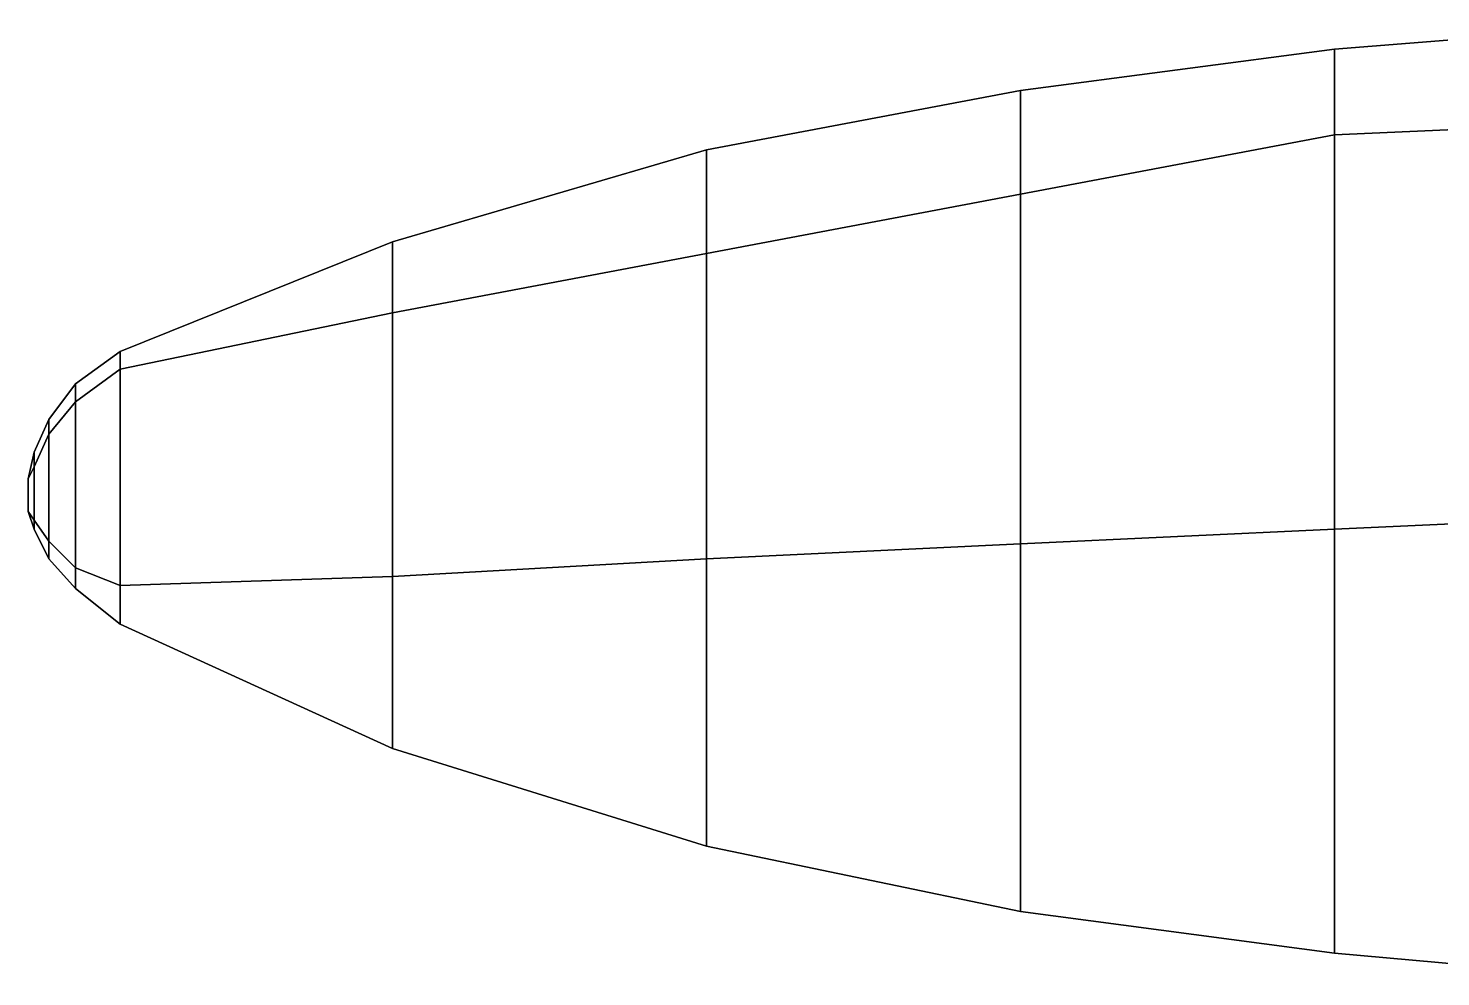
# Model space of a CAD drawing. Header units: millimetres. Extents: x -7.2 to 7.2, y -6 to 11.
# Drawn here: x -7.15 to -2.382, y -0.06 to 3.14 of the extents above; entities that cross this region are included whole.
import ezdxf

# ---------------------------------------------------------------- set-up
doc = ezdxf.new("R2010")
doc.units = ezdxf.units.MM
doc.layers.add('w2', color=5, linetype='Continuous')

msp = doc.modelspace()

# ---------------------------------------------------------------- linework, layer by layer
at = {"layer": 'w2'}
for points in [[(-1.85, 2.82, -0.34), (-2.74, 2.78, -0.27), (-2.74, 3.07, -0.44), (-1.85, 3.14, -0.53)], [(-1.85, 3.14, -0.53), (-2.74, 3.07, -0.44), (-2.74, 2.78, -0.62), (-1.85, 2.82, -0.73)], [(-2.74, 3.07, -0.44), (-3.8, 2.93, -0.33), (-3.8, 2.58, -0.48), (-2.74, 2.78, -0.62)], [(-2.74, 2.78, -0.27), (-3.8, 2.58, -0.19), (-3.8, 2.93, -0.33), (-2.74, 3.07, -0.44)], [(-3.8, 2.58, -0.19), (-4.86, 2.38, -0.1), (-4.86, 2.73, -0.21), (-3.8, 2.93, -0.33)], [(-3.8, 2.93, -0.33), (-4.86, 2.73, -0.21), (-4.86, 2.38, -0.34), (-3.8, 2.58, -0.48)], [(-1.85, 1.49, -0.34), (-2.74, 1.45, -0.27), (-2.74, 2.78, -0.27), (-1.85, 2.82, -0.34)], [(-2.74, 2.78, -0.62), (-2.74, 1.45, -0.62), (-1.85, 1.49, -0.73), (-1.85, 2.82, -0.73)], [(-3.8, 2.58, -0.48), (-3.8, 1.4, -0.48), (-2.74, 1.45, -0.62), (-2.74, 2.78, -0.62)], [(-2.74, 1.45, -0.27), (-3.8, 1.4, -0.19), (-3.8, 2.58, -0.19), (-2.74, 2.78, -0.27)], [(-4.86, 2.38, -0.1), (-5.92, 2.18, -0.01), (-5.92, 2.42, -0.11), (-4.86, 2.73, -0.21)], [(-4.86, 2.73, -0.21), (-5.92, 2.42, -0.11), (-5.92, 2.18, -0.2), (-4.86, 2.38, -0.34)], [(-3.8, 1.4, -0.19), (-4.86, 1.35, -0.1), (-4.86, 2.38, -0.1), (-3.8, 2.58, -0.19)], [(-4.86, 2.38, -0.34), (-4.86, 1.35, -0.34), (-3.8, 1.4, -0.48), (-3.8, 2.58, -0.48)], [(-5.92, 2.42, -0.11), (-6.84, 2.05), (-6.84, 1.99, -0.08), (-5.92, 2.18, -0.2)], [(-5.92, 2.18, -0.01), (-6.84, 1.99, 0.07), (-6.84, 2.05), (-5.92, 2.42, -0.11)], [(-5.92, 2.18, -0.2), (-5.92, 1.29, -0.2), (-4.86, 1.35, -0.34), (-4.86, 2.38, -0.34)], [(-4.86, 1.35, -0.1), (-5.92, 1.29, -0.01), (-5.92, 2.18, -0.01), (-4.86, 2.38, -0.1)], [(-6.84, 1.99, -0.08), (-6.84, 1.26, -0.08), (-5.92, 1.29, -0.2), (-5.92, 2.18, -0.2)], [(-5.92, 1.29, -0.01), (-6.84, 1.26, 0.07), (-6.84, 1.99, 0.07), (-5.92, 2.18, -0.01)], [(-6.84, 2.05), (-6.99, 1.94, 0.02), (-6.99, 1.88, -0.05), (-6.84, 1.99, -0.08)], [(-6.84, 1.99, 0.07), (-6.99, 1.88, 0.08), (-6.99, 1.94, 0.02), (-6.84, 2.05)], [(-6.99, 1.88, -0.05), (-6.99, 1.32, -0.05), (-6.84, 1.26, -0.08), (-6.84, 1.99, -0.08)], [(-6.84, 1.26, 0.07), (-6.99, 1.32, 0.08), (-6.99, 1.88, 0.08), (-6.84, 1.99, 0.07)], [(-6.99, 1.94, 0.02), (-7.08, 1.82, 0.04), (-7.08, 1.77), (-6.99, 1.88, -0.05)], [(-6.99, 1.88, 0.08), (-7.08, 1.77, 0.08), (-7.08, 1.82, 0.04), (-6.99, 1.94, 0.02)], [(-7.08, 1.77), (-7.08, 1.41), (-6.99, 1.32, -0.05), (-6.99, 1.88, -0.05)], [(-6.99, 1.32, 0.08), (-7.08, 1.41, 0.08), (-7.08, 1.77, 0.08), (-6.99, 1.88, 0.08)], [(-7.08, 1.82, 0.04), (-7.13, 1.71, 0.05), (-7.13, 1.66, 0.02), (-7.08, 1.77)], [(-7.08, 1.77, 0.08), (-7.13, 1.66, 0.09), (-7.13, 1.71, 0.05), (-7.08, 1.82, 0.04)], [(-7.13, 1.66, 0.02), (-7.13, 1.48, 0.02), (-7.08, 1.41), (-7.08, 1.77)], [(-7.08, 1.41, 0.08), (-7.13, 1.48, 0.09), (-7.13, 1.66, 0.09), (-7.08, 1.77, 0.08)], [(-7.13, 1.71, 0.05), (-7.15, 1.62, 0.05), (-7.15, 1.62, 0.04), (-7.13, 1.66, 0.02)], [(-7.13, 1.66, 0.09), (-7.15, 1.62, 0.07), (-7.15, 1.62, 0.05), (-7.13, 1.71, 0.05)], [(-7.15, 1.62, 0.04), (-7.15, 1.51, 0.04), (-7.13, 1.48, 0.02), (-7.13, 1.66, 0.02)], [(-7.13, 1.48, 0.09), (-7.15, 1.51, 0.07), (-7.15, 1.62, 0.07), (-7.13, 1.66, 0.09)], [(-7.15, 1.62, 0.05), (-7.15, 1.51, 0.05), (-7.15, 1.51, 0.04), (-7.15, 1.62, 0.04)], [(-7.15, 1.62, 0.07), (-7.15, 1.51, 0.07), (-7.15, 1.51, 0.05), (-7.15, 1.62, 0.05)], [(-7.13, 1.48, 0.02), (-7.15, 1.51, 0.04), (-7.15, 1.51, 0.05), (-7.13, 1.45, 0.05)], [(-7.13, 1.45, 0.05), (-7.15, 1.51, 0.05), (-7.15, 1.51, 0.07), (-7.13, 1.48, 0.09)], [(-7.08, 1.41), (-7.13, 1.48, 0.02), (-7.13, 1.45, 0.05), (-7.08, 1.35, 0.04)], [(-7.08, 1.35, 0.04), (-7.13, 1.45, 0.05), (-7.13, 1.48, 0.09), (-7.08, 1.41, 0.08)], [(-1.85, -0.06, -0.53), (-2.74, 0.02, -0.44), (-2.74, 1.45, -0.27), (-1.85, 1.49, -0.34)], [(-1.85, 1.49, -0.73), (-2.74, 1.45, -0.62), (-2.74, 0.02, -0.44), (-1.85, -0.06, -0.53)], [(-2.74, 1.45, -0.62), (-3.8, 1.4, -0.48), (-3.8, 0.16, -0.33), (-2.74, 0.02, -0.44)], [(-2.74, 0.02, -0.44), (-3.8, 0.16, -0.33), (-3.8, 1.4, -0.19), (-2.74, 1.45, -0.27)], [(-6.99, 1.25, 0.02), (-7.08, 1.35, 0.04), (-7.08, 1.41, 0.08), (-6.99, 1.32, 0.08)], [(-6.99, 1.32, -0.05), (-7.08, 1.41), (-7.08, 1.35, 0.04), (-6.99, 1.25, 0.02)], [(-3.8, 0.16, -0.33), (-4.86, 0.38, -0.21), (-4.86, 1.35, -0.1), (-3.8, 1.4, -0.19)], [(-3.8, 1.4, -0.48), (-4.86, 1.35, -0.34), (-4.86, 0.38, -0.21), (-3.8, 0.16, -0.33)], [(-4.86, 0.38, -0.21), (-5.92, 0.71, -0.11), (-5.92, 1.29, -0.01), (-4.86, 1.35, -0.1)], [(-4.86, 1.35, -0.34), (-5.92, 1.29, -0.2), (-5.92, 0.71, -0.11), (-4.86, 0.38, -0.21)], [(-6.84, 1.13), (-6.99, 1.25, 0.02), (-6.99, 1.32, 0.08), (-6.84, 1.26, 0.07)], [(-6.84, 1.26, -0.08), (-6.99, 1.32, -0.05), (-6.99, 1.25, 0.02), (-6.84, 1.13)], [(-5.92, 1.29, -0.2), (-6.84, 1.26, -0.08), (-6.84, 1.13), (-5.92, 0.71, -0.11)], [(-5.92, 0.71, -0.11), (-6.84, 1.13), (-6.84, 1.26, 0.07), (-5.92, 1.29, -0.01)]]:
    msp.add_3dface(points, dxfattribs=at)

doc.saveas('drawing.dxf')
